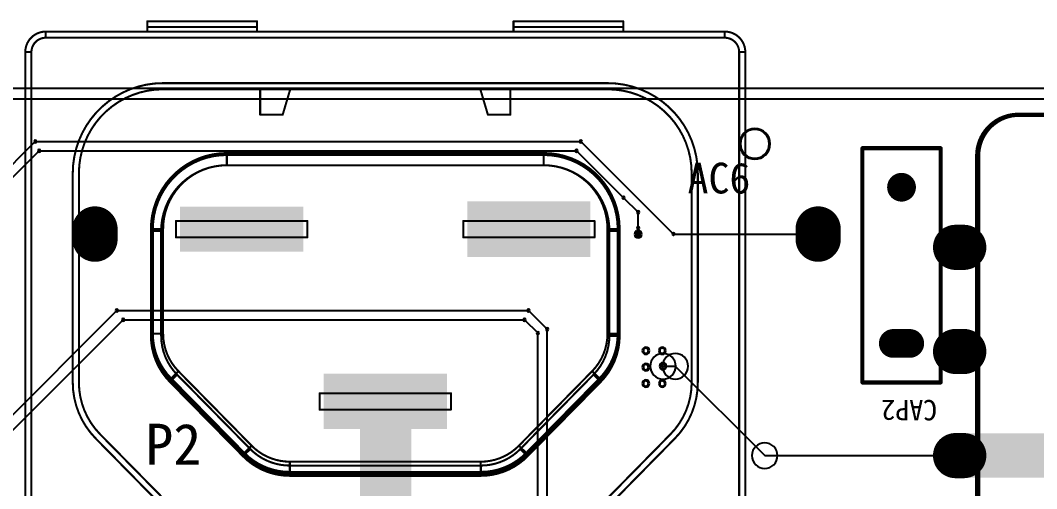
# Model space of a CAD drawing. Header units: inches. Extents: x 32166 to 66782, y 2386 to 7162.
# Drawn here: x 33631.7 to 33829.9, y 3590.2 to 3681.6 of the extents above; entities that cross this region are included whole.
import ezdxf

# ---------------------------------------------------------------- set-up
doc = ezdxf.new("R2010")
doc.units = ezdxf.units.IN
doc.header["$LTSCALE"] = 0.64311
doc.header["$MEASUREMENT"] = 0
for name, color, linetype in [('KEEPOUTLAYER', 6, 'CONTINUOUS'), ('MULTILAYER', 9, 'CONTINUOUS'), ('TOPLAYER', 1, 'CONTINUOUS'), ('TOPOVERLAY', 2, 'CONTINUOUS'), ('TOPSOLDER', 216, 'CONTINUOUS')]:
    doc.layers.add(name, color=color, linetype=linetype)
doc.styles.get("Standard").update_dxf_attribs({"font": 'txt', "width": 0.8})

msp = doc.modelspace()

# ---------------------------------------------------------------- linework, layer by layer
at = {"layer": 'KEEPOUTLAYER'}
msp.add_line((32676.92, 3668.36), (34016.92, 3668.36), dxfattribs=at)
at = {"layer": 'MULTILAYER'}
for points, const_width in [([(33803.56, 3650.26, 1), (33803.56, 3647.86, 1)], 2.4), ([(33648.3, 3640.92, 1), (33644.3, 3640.92, 1)], 4), ([(33789.3, 3640.92, 1), (33785.3, 3640.92, 1)], 4), ([(33648.3, 3638.92, 1), (33644.3, 3638.92, 1)], 4), ([(33789.3, 3638.92, 1), (33785.3, 3638.92, 1)], 4), ([(33643.88, 3640.52, 1), (33642.88, 3640.52, 1)], 1), ([(33784.88, 3640.52, 1), (33783.88, 3640.52, 1)], 1), ([(33814.1, 3639.33, 1), (33814.1, 3635.33, 1)], 4), ([(33815.7, 3639.33, 1), (33815.7, 3635.33, 1)], 4), ([(33643.88, 3639.32, 1), (33642.88, 3639.32, 1)], 1), ([(33784.88, 3639.32, 1), (33783.88, 3639.32, 1)], 1), ([(33801.96, 3619.78, 1), (33801.96, 3617.38, 1)], 2.4), ([(33805.16, 3619.78, 1), (33805.16, 3617.38, 1)], 2.4), ([(33814.1, 3619.01, 1), (33814.1, 3615.01, 1)], 4), ([(33815.7, 3619.01, 1), (33815.7, 3615.01, 1)], 4), ([(33814.1, 3598.69, 1), (33814.1, 3594.69, 1)], 4), ([(33815.7, 3598.69, 1), (33815.7, 3594.69, 1)], 4)]:
    msp.add_lwpolyline(points, format="xyb", close=True, dxfattribs=dict(at, const_width=const_width))
for points, const_width in [([(33646.3, 3638.92), (33646.3, 3640.92)], 8), ([(33787.3, 3638.92), (33787.3, 3640.92)], 8), ([(33643.38, 3640.52), (33643.38, 3639.32)], 2), ([(33784.38, 3640.52), (33784.38, 3639.32)], 2), ([(33814.1, 3637.33), (33815.7, 3637.33)], 8), ([(33805.16, 3618.58), (33801.96, 3618.58)], 4.8), ([(33814.1, 3617.01), (33815.7, 3617.01)], 8), ([(33814.1, 3596.69), (33815.7, 3596.69)], 8)]:
    msp.add_lwpolyline(points, dxfattribs=dict(at, const_width=const_width))
for centre, radius, start, end in [((33774.96, 3657.52), 2.8, 0, 180), ((33774.96, 3657.52), 2.8, 180, 0), ((33752.2, 3639.88), 0.5, 0, 180), ((33752.2, 3639.88), 0.5, 180, 0), ((33753.72, 3617.16), 0.5, 0, 180), ((33753.72, 3617.16), 0.5, 180, 0), ((33756.92, 3617.16), 0.5, 0, 180), ((33756.92, 3617.16), 0.5, 180, 0), ((33753.72, 3613.96), 0.5, 0, 180), ((33753.72, 3613.96), 0.5, 180, 0), ((33757.05, 3614.13), 0.5, 0, 180), ((33757.05, 3614.13), 0.5, 180, 0), ((33753.72, 3610.76), 0.5, 0, 180), ((33756.92, 3610.76), 0.5, 0, 180), ((33753.72, 3610.76), 0.5, 180, 0), ((33756.92, 3610.76), 0.5, 180, 0)]:
    msp.add_arc(centre, radius, start, end, dxfattribs=at)
for points in [[(33686.5, 3644.87), (33663.3, 3644.87), (33686.5, 3636.87), (33663.3, 3636.87)], [(33742.5, 3645.87), (33719.3, 3645.87), (33742.5, 3635.87), (33719.3, 3635.87)], [(33691.3, 3602.27), (33714.5, 3602.27), (33691.3, 3612.27), (33714.5, 3612.27)]]:
    msp.add_solid(points, dxfattribs=at)
at = {"layer": 'TOPLAYER'}
for p, q in [((33342.59, 3666.31), (33970.69, 3666.31)), ((33624.79, 3648.11), (33634.66, 3657.98)), ((33634.66, 3657.98), (33741.01, 3657.98)), ((33741.01, 3657.98), (33759.08, 3639.92)), ((33626.61, 3647.36), (33635.41, 3656.17)), ((33635.41, 3656.17), (33740.21, 3656.17)), ((33740.21, 3656.17), (33749.36, 3647.02)), ((33749.36, 3647.02), (33752.2, 3644.18)), ((33752.2, 3639.88), (33752.2, 3644.18)), ((33759.08, 3639.92), (33784.38, 3639.92)), ((33627.65, 3602.13), (33650.53, 3625.01)), ((33650.53, 3625.01), (33730.81, 3625.01)), ((33730.81, 3625.01), (33734.45, 3621.37)), ((33620.56, 3591.97), (33651.78, 3623.2)), ((33651.78, 3623.2), (33730.05, 3623.2)), ((33730.05, 3623.2), (33732.63, 3620.62)), ((33734.45, 3576.16), (33734.45, 3621.37)), ((33732.63, 3575.41), (33732.63, 3620.62)), ((33757.05, 3614.13), (33759.45, 3614.13)), ((33759.45, 3614.13), (33776.89, 3596.69)), ((33776.89, 3596.69), (33814.9, 3596.69))]:
    msp.add_line(p, q, dxfattribs=at)
for points, const_width in [([(33803.56, 3650.26, 1), (33803.56, 3647.86, 1)], 2.4), ([(33648.3, 3640.92, 1), (33644.3, 3640.92, 1)], 4), ([(33789.3, 3640.92, 1), (33785.3, 3640.92, 1)], 4), ([(33648.3, 3638.92, 1), (33644.3, 3638.92, 1)], 4), ([(33789.3, 3638.92, 1), (33785.3, 3638.92, 1)], 4), ([(33643.88, 3640.52, 1), (33642.88, 3640.52, 1)], 1), ([(33784.88, 3640.52, 1), (33783.88, 3640.52, 1)], 1), ([(33814.1, 3639.33, 1), (33814.1, 3635.33, 1)], 4), ([(33815.7, 3639.33, 1), (33815.7, 3635.33, 1)], 4), ([(33643.88, 3639.32, 1), (33642.88, 3639.32, 1)], 1), ([(33784.88, 3639.32, 1), (33783.88, 3639.32, 1)], 1), ([(33801.96, 3619.78, 1), (33801.96, 3617.38, 1)], 2.4), ([(33805.16, 3619.78, 1), (33805.16, 3617.38, 1)], 2.4), ([(33814.1, 3619.01, 1), (33814.1, 3615.01, 1)], 4), ([(33815.7, 3619.01, 1), (33815.7, 3615.01, 1)], 4), ([(33814.1, 3598.69, 1), (33814.1, 3594.69, 1)], 4), ([(33815.7, 3598.69, 1), (33815.7, 3594.69, 1)], 4)]:
    msp.add_lwpolyline(points, format="xyb", close=True, dxfattribs=dict(at, const_width=const_width))
for points, const_width in [([(33646.3, 3638.92), (33646.3, 3640.92)], 8), ([(33787.3, 3638.92), (33787.3, 3640.92)], 8), ([(33643.38, 3640.52), (33643.38, 3639.32)], 2), ([(33784.38, 3640.52), (33784.38, 3639.32)], 2), ([(33814.1, 3637.33), (33815.7, 3637.33)], 8), ([(33805.16, 3618.58), (33801.96, 3618.58)], 4.8), ([(33814.1, 3617.01), (33815.7, 3617.01)], 8), ([(33814.1, 3596.69), (33815.7, 3596.69)], 8)]:
    msp.add_lwpolyline(points, dxfattribs=dict(at, const_width=const_width))
for centre, radius, start, end in [((33774.96, 3657.52), 2.8, 0, 180), ((33634.66, 3657.98), 0.254, 0, 180), ((33634.66, 3657.98), 0.254, 0, 180), ((33634.66, 3657.98), 0.254, 180, 0), ((33634.66, 3657.98), 0.254, 180, 0), ((33635.41, 3656.17), 0.254, 0, 180), ((33635.41, 3656.17), 0.254, 0, 180), ((33740.21, 3656.17), 0.254, 0, 180), ((33740.21, 3656.17), 0.254, 0, 180), ((33741.01, 3657.98), 0.254, 0, 180), ((33741.01, 3657.98), 0.254, 0, 180), ((33741.01, 3657.98), 0.254, 180, 0), ((33741.01, 3657.98), 0.254, 180, 0), ((33774.96, 3657.52), 2.8, 180, 0), ((33635.41, 3656.17), 0.254, 180, 0), ((33635.41, 3656.17), 0.254, 180, 0), ((33740.21, 3656.17), 0.254, 180, 0), ((33740.21, 3656.17), 0.254, 180, 0), ((33749.36, 3647.02), 0.254, 0, 180), ((33749.36, 3647.02), 0.254, 0, 180), ((33749.36, 3647.02), 0.254, 180, 0), ((33749.36, 3647.02), 0.254, 180, 0), ((33752.2, 3644.18), 0.254, 0, 180), ((33752.2, 3644.18), 0.254, 0, 180), ((33752.2, 3644.18), 0.254, 180, 0), ((33752.2, 3644.18), 0.254, 180, 0), ((33751.01, 3641.07), 1.19, 314.9996, 359.9996), ((33752.2, 3641.07), 0.254, 0, 180), ((33752.2, 3641.07), 0.254, 0, 180), ((33752.2, 3641.07), 0.254, 180, 0), ((33752.2, 3641.07), 0.254, 180, 0), ((33753.39, 3641.07), 1.19, 180.0004, 225.0004), ((33751.85, 3640.23), 0.254, 0, 180), ((33751.85, 3640.23), 0.254, 180, 0), ((33752.2, 3639.88), 0.5, 0, 180), ((33752.2, 3639.88), 0.5, 180, 0), ((33752.2, 3639.88), 0.254, 0, 180), ((33752.2, 3639.88), 0.254, 180, 0), ((33752.55, 3640.23), 0.254, 0, 180), ((33752.55, 3640.23), 0.254, 180, 0), ((33759.08, 3639.92), 0.254, 0, 180), ((33759.08, 3639.92), 0.254, 0, 180), ((33759.08, 3639.92), 0.254, 180, 0), ((33759.08, 3639.92), 0.254, 180, 0), ((33784.38, 3639.92), 0.254, 0, 180), ((33784.38, 3639.92), 0.254, 180, 0), ((33650.53, 3625.01), 0.254, 0, 180), ((33650.53, 3625.01), 0.254, 0, 180), ((33650.53, 3625.01), 0.254, 180, 0), ((33650.53, 3625.01), 0.254, 180, 0), ((33730.81, 3625.01), 0.254, 0, 180), ((33730.81, 3625.01), 0.254, 0, 180), ((33730.81, 3625.01), 0.254, 180, 0), ((33730.81, 3625.01), 0.254, 180, 0), ((33651.78, 3623.2), 0.254, 0, 180), ((33651.78, 3623.2), 0.254, 0, 180), ((33651.78, 3623.2), 0.254, 180, 0), ((33651.78, 3623.2), 0.254, 180, 0), ((33730.05, 3623.2), 0.254, 0, 180), ((33730.05, 3623.2), 0.254, 0, 180), ((33730.05, 3623.2), 0.254, 180, 0), ((33730.05, 3623.2), 0.254, 180, 0), ((33732.63, 3620.62), 0.254, 0, 180), ((33732.63, 3620.62), 0.254, 0, 180), ((33734.45, 3621.37), 0.254, 0, 180), ((33734.45, 3621.37), 0.254, 0, 180), ((33734.45, 3621.37), 0.254, 180, 0), ((33734.45, 3621.37), 0.254, 180, 0), ((33732.63, 3620.62), 0.254, 180, 0), ((33732.63, 3620.62), 0.254, 180, 0), ((33753.72, 3617.16), 0.5, 0, 180), ((33753.72, 3617.16), 0.5, 180, 0), ((33756.92, 3617.16), 0.5, 0, 180), ((33756.92, 3617.16), 0.5, 180, 0), ((33757.05, 3614.13), 2.5, 0, 180), ((33759.45, 3614.13), 2.5, 0, 180), ((33759.45, 3614.13), 2.5, 0, 180), ((33753.72, 3613.96), 0.5, 0, 180), ((33753.72, 3613.96), 0.5, 180, 0), ((33757.05, 3614.13), 2.5, 180, 0), ((33757.05, 3614.13), 0.5, 0, 180), ((33757.05, 3614.13), 0.5, 180, 0), ((33759.45, 3614.13), 2.5, 180, 0), ((33759.45, 3614.13), 2.5, 180, 0), ((33753.72, 3610.76), 0.5, 0, 180), ((33756.92, 3610.76), 0.5, 0, 180), ((33753.72, 3610.76), 0.5, 180, 0), ((33756.92, 3610.76), 0.5, 180, 0), ((33776.89, 3596.69), 2.5, 0, 180), ((33776.89, 3596.69), 2.5, 0, 180), ((33814.9, 3596.69), 2.5, 0, 180), ((33776.89, 3596.69), 2.5, 180, 0), ((33776.89, 3596.69), 2.5, 180, 0), ((33814.9, 3596.69), 2.5, 180, 0)]:
    msp.add_arc(centre, radius, start, end, dxfattribs=at)
for points in [[(33686.5, 3644.87), (33663.3, 3644.87), (33686.5, 3636.87), (33663.3, 3636.87)], [(33742.5, 3645.87), (33719.3, 3645.87), (33742.5, 3635.87), (33719.3, 3635.87)], [(33691.3, 3602.27), (33714.5, 3602.27), (33691.3, 3612.27), (33714.5, 3612.27)], [(33697.97, 3512.37), (33707.97, 3512.37), (33697.97, 3606.37), (33707.97, 3606.37)], [(33813.73, 3592.37), (33843.97, 3592.37), (33813.73, 3601.01), (33843.97, 3601.01)]]:
    msp.add_solid(points, dxfattribs=at)
at = {"layer": 'TOPOVERLAY'}
for points, const_width in [([(33656.5, 3679.43), (33656.5, 3681.43)], 0.4), ([(33656.5, 3681.43), (33677.9, 3681.43)], 0.4), ([(33656.5, 3680.31), (33677.9, 3680.31)], 0.4), ([(33677.9, 3679.43), (33677.9, 3681.43)], 0.4), ([(33727.9, 3679.43), (33727.9, 3681.43)], 0.4), ([(33727.9, 3681.43), (33749.3, 3681.43)], 0.4), ([(33727.9, 3680.31), (33749.3, 3680.31)], 0.4), ([(33749.3, 3679.43), (33749.3, 3681.43)], 0.4), ([(33636.7, 3678.23), (33636.7, 3679.43)], 0.4), ([(33636.7, 3679.43), (33769.1, 3679.43)], 0.4), ([(33636.7, 3678.23), (33769.1, 3678.23)], 0.4), ([(33769.1, 3678.23), (33769.1, 3679.43)], 0.4), ([(33632.7, 3573.43), (33632.7, 3675.43)], 0.4), ([(33632.7, 3675.43), (33633.9, 3675.43)], 0.4), ([(33633.9, 3573.43), (33633.9, 3675.43)], 0.4), ([(33771.9, 3573.43), (33771.9, 3675.43)], 0.4), ([(33771.9, 3675.43), (33773.1, 3675.43)], 0.4), ([(33773.1, 3573.43), (33773.1, 3675.43)], 0.4), ([(33659.54, 3669.37), (33746.26, 3669.37)], 0.4), ([(33659.54, 3668.17), (33746.26, 3668.17)], 0.4), ([(33678.5, 3663.23), (33678.5, 3668.11)], 0.4), ([(33682.9, 3663.23), (33684.35, 3668.11)], 0.4), ([(33721.45, 3668.11), (33722.9, 3663.23)], 0.4), ([(33727.3, 3663.23), (33727.3, 3668.11)], 0.4), ([(33678.5, 3663.23), (33682.9, 3663.23)], 0.4), ([(33722.9, 3663.23), (33727.3, 3663.23)], 0.4), ([(33826.31, 3663.2), (33981.51, 3663.2)], 0.813), ([(33795.94, 3610.96), (33795.94, 3656.68)], 0.8), ([(33795.94, 3656.68), (33811.18, 3656.68)], 0.8), ([(33811.18, 3610.96), (33811.18, 3656.68)], 0.8), ([(33672, 3653.35), (33672, 3655.73)], 0.4), ([(33672, 3655.73), (33733.8, 3655.73)], 0.4), ([(33672, 3655.35), (33733.8, 3655.35)], 0.4), ([(33672, 3653.35), (33672, 3655.35)], 0.4), ([(33672, 3655.35), (33733.8, 3655.35)], 0.4), ([(33733.8, 3653.35), (33733.8, 3655.73)], 0.4), ([(33733.8, 3653.35), (33733.8, 3655.35)], 0.4), ([(33818.31, 3532), (33818.31, 3655.2)], 0.813), ([(33818.51, 3532), (33818.51, 3655.2)], 0.813), ([(33672, 3653.35), (33733.8, 3653.35)], 0.4), ([(33672, 3653.35), (33733.8, 3653.35)], 0.4), ([(33641.96, 3610.96), (33641.96, 3651.79)], 0.4), ([(33643.16, 3610.96), (33643.16, 3651.79)], 0.4), ([(33762.64, 3610.96), (33762.64, 3651.79)], 0.4), ([(33763.84, 3610.96), (33763.84, 3651.79)], 0.4), ([(33662.1, 3639.27), (33662.1, 3642.47)], 0.4), ([(33662.1, 3642.47), (33687.7, 3642.47)], 0.4), ([(33687.7, 3639.27), (33687.7, 3642.47)], 0.4), ([(33718.1, 3639.27), (33718.1, 3642.47)], 0.4), ([(33718.1, 3642.47), (33743.7, 3642.47)], 0.4), ([(33743.7, 3639.27), (33743.7, 3642.47)], 0.4), ([(33657.2, 3620.47), (33657.2, 3640.93)], 0.4), ([(33657.2, 3640.93), (33659.58, 3640.93)], 0.4), ([(33657.2, 3620.07), (33657.2, 3640.55)], 0.4), ([(33657.2, 3640.55), (33659.2, 3640.55)], 0.4), ([(33657.58, 3620.47), (33657.58, 3640.93)], 0.4), ([(33659.2, 3620.07), (33659.2, 3640.55)], 0.4), ([(33659.58, 3620.47), (33659.58, 3640.93)], 0.4), ([(33746.22, 3620.47), (33746.22, 3640.93)], 0.4), ([(33746.22, 3640.93), (33748.6, 3640.93)], 0.4), ([(33746.6, 3620.07), (33746.6, 3640.55)], 0.4), ([(33746.6, 3640.55), (33748.6, 3640.55)], 0.4), ([(33748.22, 3620.47), (33748.22, 3640.93)], 0.4), ([(33748.6, 3620.47), (33748.6, 3640.93)], 0.4), ([(33748.6, 3620.07), (33748.6, 3640.55)], 0.4), ([(33662.1, 3639.27), (33687.7, 3639.27)], 0.4), ([(33718.1, 3639.27), (33743.7, 3639.27)], 0.4), ([(33657.2, 3620.47), (33659.58, 3620.47)], 0.4), ([(33746.22, 3620.47), (33748.6, 3620.47)], 0.4), ([(33746.6, 3620.07), (33748.6, 3620.07)], 0.4), ([(33660.87, 3611.49), (33662.57, 3613.16)], 0.4), ([(33662.57, 3613.16), (33676.85, 3598.62)], 0.4), ([(33728.95, 3598.62), (33743.23, 3613.16)], 0.4), ([(33743.23, 3613.16), (33744.93, 3611.49)], 0.4), ([(33660.87, 3611.1), (33662.3, 3612.5)], 0.4), ([(33660.87, 3611.49), (33675.16, 3596.96)], 0.4), ([(33660.87, 3611.1), (33675.14, 3596.58)], 0.4), ([(33661.14, 3611.76), (33675.42, 3597.22)], 0.4), ([(33662.3, 3612.5), (33676.57, 3597.98)], 0.4), ([(33729.23, 3597.98), (33743.5, 3612.5)], 0.4), ([(33730.38, 3597.22), (33744.66, 3611.76)], 0.4), ([(33730.64, 3596.96), (33744.93, 3611.49)], 0.4), ([(33730.66, 3596.58), (33744.93, 3611.1)], 0.4), ([(33743.5, 3612.5), (33744.93, 3611.1)], 0.4), ([(33795.94, 3610.96), (33811.18, 3610.96)], 0.8), ([(33690.1, 3605.67), (33690.1, 3608.87)], 0.4), ([(33690.1, 3608.87), (33715.7, 3608.87)], 0.4), ([(33715.7, 3605.67), (33715.7, 3608.87)], 0.4), ([(33690.1, 3605.67), (33715.7, 3605.67)], 0.4), ([(33647.28, 3600.88), (33662.9, 3584.99)], 0.4), ([(33742.91, 3584.99), (33758.52, 3600.88)], 0.4), ([(33646.43, 3600.04), (33662.04, 3584.15)], 0.4), ([(33743.76, 3584.15), (33759.37, 3600.04)], 0.4), ([(33675.14, 3596.58), (33676.57, 3597.98)], 0.4), ([(33675.16, 3596.96), (33676.85, 3598.62)], 0.4), ([(33728.95, 3598.62), (33730.64, 3596.96)], 0.4), ([(33729.23, 3597.98), (33730.66, 3596.58)], 0.4), ([(33684.27, 3592.75), (33684.27, 3594.75)], 0.4), ([(33684.27, 3594.75), (33721.53, 3594.75)], 0.4), ([(33684.29, 3593.13), (33684.29, 3595.51)], 0.4), ([(33684.29, 3595.51), (33721.52, 3595.51)], 0.4), ([(33721.52, 3593.13), (33721.52, 3595.51)], 0.4), ([(33721.53, 3592.75), (33721.53, 3594.75)], 0.4), ([(33684.29, 3593.51), (33721.52, 3593.51)], 0.4), ([(33684.29, 3593.13), (33721.52, 3593.13)], 0.4), ([(33684.27, 3592.75), (33721.53, 3592.75)], 0.4)]:
    msp.add_lwpolyline(points, dxfattribs=dict(at, const_width=const_width))
for points, const_width in [([(33656.4, 3681.43, 1), (33656.6, 3681.43, 1)], 0.2), ([(33656.4, 3681.43, 1), (33656.6, 3681.43, 1)], 0.2), ([(33656.4, 3680.31, 1), (33656.6, 3680.31, 1)], 0.2), ([(33677.8, 3681.43, 1), (33678, 3681.43, 1)], 0.2), ([(33677.8, 3681.43, 1), (33678, 3681.43, 1)], 0.2), ([(33677.8, 3680.31, 1), (33678, 3680.31, 1)], 0.2), ([(33727.8, 3681.43, 1), (33728, 3681.43, 1)], 0.2), ([(33727.8, 3681.43, 1), (33728, 3681.43, 1)], 0.2), ([(33727.8, 3680.31, 1), (33728, 3680.31, 1)], 0.2), ([(33749.2, 3681.43, 1), (33749.4, 3681.43, 1)], 0.2), ([(33749.2, 3681.43, 1), (33749.4, 3681.43, 1)], 0.2), ([(33749.2, 3680.31, 1), (33749.4, 3680.31, 1)], 0.2), ([(33636.6, 3679.43, 1), (33636.8, 3679.43, 1)], 0.2), ([(33636.6, 3679.43, 1), (33636.8, 3679.43, 1)], 0.2), ([(33636.6, 3679.43, 1), (33636.8, 3679.43, 1)], 0.2), ([(33636.6, 3678.23, 1), (33636.8, 3678.23, 1)], 0.2), ([(33636.6, 3678.23, 1), (33636.8, 3678.23, 1)], 0.2), ([(33636.6, 3678.23, 1), (33636.8, 3678.23, 1)], 0.2), ([(33656.4, 3679.43, 1), (33656.6, 3679.43, 1)], 0.2), ([(33677.8, 3679.43, 1), (33678, 3679.43, 1)], 0.2), ([(33727.8, 3679.43, 1), (33728, 3679.43, 1)], 0.2), ([(33749.2, 3679.43, 1), (33749.4, 3679.43, 1)], 0.2), ([(33769, 3679.43, 1), (33769.2, 3679.43, 1)], 0.2), ([(33769, 3679.43, 1), (33769.2, 3679.43, 1)], 0.2), ([(33769, 3679.43, 1), (33769.2, 3679.43, 1)], 0.2), ([(33769, 3678.23, 1), (33769.2, 3678.23, 1)], 0.2), ([(33769, 3678.23, 1), (33769.2, 3678.23, 1)], 0.2), ([(33769, 3678.23, 1), (33769.2, 3678.23, 1)], 0.2), ([(33632.6, 3675.43, 1), (33632.8, 3675.43, 1)], 0.2), ([(33632.6, 3675.43, 1), (33632.8, 3675.43, 1)], 0.2), ([(33632.6, 3675.43, 1), (33632.8, 3675.43, 1)], 0.2), ([(33633.8, 3675.43, 1), (33634, 3675.43, 1)], 0.2), ([(33633.8, 3675.43, 1), (33634, 3675.43, 1)], 0.2), ([(33633.8, 3675.43, 1), (33634, 3675.43, 1)], 0.2), ([(33771.8, 3675.43, 1), (33772, 3675.43, 1)], 0.2), ([(33771.8, 3675.43, 1), (33772, 3675.43, 1)], 0.2), ([(33771.8, 3675.43, 1), (33772, 3675.43, 1)], 0.2), ([(33773, 3675.43, 1), (33773.2, 3675.43, 1)], 0.2), ([(33773, 3675.43, 1), (33773.2, 3675.43, 1)], 0.2), ([(33773, 3675.43, 1), (33773.2, 3675.43, 1)], 0.2), ([(33659.44, 3669.37, 1), (33659.64, 3669.37, 1)], 0.2), ([(33659.44, 3669.37, 1), (33659.64, 3669.37, 1)], 0.2), ([(33659.44, 3668.17, 1), (33659.64, 3668.17, 1)], 0.2), ([(33659.44, 3668.17, 1), (33659.64, 3668.17, 1)], 0.2), ([(33678.4, 3668.11, 1), (33678.6, 3668.11, 1)], 0.2), ([(33684.25, 3668.11, 1), (33684.45, 3668.11, 1)], 0.2), ([(33721.35, 3668.11, 1), (33721.55, 3668.11, 1)], 0.2), ([(33727.2, 3668.11, 1), (33727.4, 3668.11, 1)], 0.2), ([(33746.16, 3669.37, 1), (33746.36, 3669.37, 1)], 0.2), ([(33746.16, 3669.37, 1), (33746.36, 3669.37, 1)], 0.2), ([(33746.16, 3668.17, 1), (33746.36, 3668.17, 1)], 0.2), ([(33746.16, 3668.17, 1), (33746.36, 3668.17, 1)], 0.2), ([(33678.4, 3663.23, 1), (33678.6, 3663.23, 1)], 0.2), ([(33678.4, 3663.23, 1), (33678.6, 3663.23, 1)], 0.2), ([(33682.8, 3663.23, 1), (33683, 3663.23, 1)], 0.2), ([(33682.8, 3663.23, 1), (33683, 3663.23, 1)], 0.2), ([(33722.8, 3663.23, 1), (33723, 3663.23, 1)], 0.2), ([(33722.8, 3663.23, 1), (33723, 3663.23, 1)], 0.2), ([(33727.2, 3663.23, 1), (33727.4, 3663.23, 1)], 0.2), ([(33727.2, 3663.23, 1), (33727.4, 3663.23, 1)], 0.2), ([(33826.31, 3663.41, 1), (33826.31, 3663, 1)], 0.406), ([(33826.31, 3663.41, 1), (33826.31, 3663, 1)], 0.406), ([(33826.51, 3663.41, 1), (33826.51, 3663, 1)], 0.406), ([(33795.94, 3656.88, 1), (33795.94, 3656.48, 1)], 0.4), ([(33795.94, 3656.88, 1), (33795.94, 3656.48, 1)], 0.4), ([(33811.18, 3656.88, 1), (33811.18, 3656.48, 1)], 0.4), ([(33811.18, 3656.88, 1), (33811.18, 3656.48, 1)], 0.4), ([(33671.9, 3655.73, 1), (33672.1, 3655.73, 1)], 0.2), ([(33671.9, 3655.73, 1), (33672.1, 3655.73, 1)], 0.2), ([(33671.9, 3655.73, 1), (33672.1, 3655.73, 1)], 0.2), ([(33671.9, 3655.35, 1), (33672.1, 3655.35, 1)], 0.2), ([(33671.9, 3655.35, 1), (33672.1, 3655.35, 1)], 0.2), ([(33671.9, 3655.35, 1), (33672.1, 3655.35, 1)], 0.2), ([(33671.9, 3655.35, 1), (33672.1, 3655.35, 1)], 0.2), ([(33671.9, 3655.35, 1), (33672.1, 3655.35, 1)], 0.2), ([(33733.7, 3655.73, 1), (33733.9, 3655.73, 1)], 0.2), ([(33733.7, 3655.73, 1), (33733.9, 3655.73, 1)], 0.2), ([(33733.7, 3655.73, 1), (33733.9, 3655.73, 1)], 0.2), ([(33733.7, 3655.35, 1), (33733.9, 3655.35, 1)], 0.2), ([(33733.7, 3655.35, 1), (33733.9, 3655.35, 1)], 0.2), ([(33733.7, 3655.35, 1), (33733.9, 3655.35, 1)], 0.2), ([(33733.7, 3655.35, 1), (33733.9, 3655.35, 1)], 0.2), ([(33733.7, 3655.35, 1), (33733.9, 3655.35, 1)], 0.2), ([(33818.31, 3655.41, 1), (33818.31, 3655, 1)], 0.406), ([(33818.31, 3655.41, 1), (33818.31, 3655, 1)], 0.406), ([(33818.51, 3655.41, 1), (33818.51, 3655, 1)], 0.406), ([(33818.51, 3655.41, 1), (33818.51, 3655, 1)], 0.406), ([(33671.9, 3653.35, 1), (33672.1, 3653.35, 1)], 0.2), ([(33671.9, 3653.35, 1), (33672.1, 3653.35, 1)], 0.2), ([(33671.9, 3653.35, 1), (33672.1, 3653.35, 1)], 0.2), ([(33671.9, 3653.35, 1), (33672.1, 3653.35, 1)], 0.2), ([(33671.9, 3653.35, 1), (33672.1, 3653.35, 1)], 0.2), ([(33671.9, 3653.35, 1), (33672.1, 3653.35, 1)], 0.2), ([(33733.7, 3653.35, 1), (33733.9, 3653.35, 1)], 0.2), ([(33733.7, 3653.35, 1), (33733.9, 3653.35, 1)], 0.2), ([(33733.7, 3653.35, 1), (33733.9, 3653.35, 1)], 0.2), ([(33733.7, 3653.35, 1), (33733.9, 3653.35, 1)], 0.2), ([(33733.7, 3653.35, 1), (33733.9, 3653.35, 1)], 0.2), ([(33733.7, 3653.35, 1), (33733.9, 3653.35, 1)], 0.2), ([(33641.86, 3651.79, 1), (33642.06, 3651.79, 1)], 0.2), ([(33641.86, 3651.79, 1), (33642.06, 3651.79, 1)], 0.2), ([(33643.06, 3651.79, 1), (33643.26, 3651.79, 1)], 0.2), ([(33643.06, 3651.79, 1), (33643.26, 3651.79, 1)], 0.2), ([(33762.54, 3651.79, 1), (33762.74, 3651.79, 1)], 0.2), ([(33762.54, 3651.79, 1), (33762.74, 3651.79, 1)], 0.2), ([(33763.74, 3651.79, 1), (33763.94, 3651.79, 1)], 0.2), ([(33763.74, 3651.79, 1), (33763.94, 3651.79, 1)], 0.2), ([(33662, 3642.47, 1), (33662.2, 3642.47, 1)], 0.2), ([(33662, 3642.47, 1), (33662.2, 3642.47, 1)], 0.2), ([(33687.6, 3642.47, 1), (33687.8, 3642.47, 1)], 0.2), ([(33687.6, 3642.47, 1), (33687.8, 3642.47, 1)], 0.2), ([(33718, 3642.47, 1), (33718.2, 3642.47, 1)], 0.2), ([(33718, 3642.47, 1), (33718.2, 3642.47, 1)], 0.2), ([(33743.6, 3642.47, 1), (33743.8, 3642.47, 1)], 0.2), ([(33743.6, 3642.47, 1), (33743.8, 3642.47, 1)], 0.2), ([(33657.1, 3640.93, 1), (33657.3, 3640.93, 1)], 0.2), ([(33657.1, 3640.93, 1), (33657.3, 3640.93, 1)], 0.2), ([(33657.1, 3640.93, 1), (33657.3, 3640.93, 1)], 0.2), ([(33657.1, 3640.55, 1), (33657.3, 3640.55, 1)], 0.2), ([(33657.1, 3640.55, 1), (33657.3, 3640.55, 1)], 0.2), ([(33657.1, 3640.55, 1), (33657.3, 3640.55, 1)], 0.2), ([(33657.48, 3640.93, 1), (33657.68, 3640.93, 1)], 0.2), ([(33657.48, 3640.93, 1), (33657.68, 3640.93, 1)], 0.2), ([(33659.1, 3640.55, 1), (33659.3, 3640.55, 1)], 0.2), ([(33659.1, 3640.55, 1), (33659.3, 3640.55, 1)], 0.2), ([(33659.1, 3640.55, 1), (33659.3, 3640.55, 1)], 0.2), ([(33659.48, 3640.93, 1), (33659.68, 3640.93, 1)], 0.2), ([(33659.48, 3640.93, 1), (33659.68, 3640.93, 1)], 0.2), ([(33659.48, 3640.93, 1), (33659.68, 3640.93, 1)], 0.2), ([(33746.12, 3640.93, 1), (33746.32, 3640.93, 1)], 0.2), ([(33746.12, 3640.93, 1), (33746.32, 3640.93, 1)], 0.2), ([(33746.12, 3640.93, 1), (33746.32, 3640.93, 1)], 0.2), ([(33746.5, 3640.55, 1), (33746.7, 3640.55, 1)], 0.2), ([(33746.5, 3640.55, 1), (33746.7, 3640.55, 1)], 0.2), ([(33746.5, 3640.55, 1), (33746.7, 3640.55, 1)], 0.2), ([(33748.12, 3640.93, 1), (33748.32, 3640.93, 1)], 0.2), ([(33748.12, 3640.93, 1), (33748.32, 3640.93, 1)], 0.2), ([(33748.5, 3640.93, 1), (33748.7, 3640.93, 1)], 0.2), ([(33748.5, 3640.93, 1), (33748.7, 3640.93, 1)], 0.2), ([(33748.5, 3640.93, 1), (33748.7, 3640.93, 1)], 0.2), ([(33748.5, 3640.55, 1), (33748.7, 3640.55, 1)], 0.2), ([(33748.5, 3640.55, 1), (33748.7, 3640.55, 1)], 0.2), ([(33748.5, 3640.55, 1), (33748.7, 3640.55, 1)], 0.2), ([(33662, 3639.27, 1), (33662.2, 3639.27, 1)], 0.2), ([(33662, 3639.27, 1), (33662.2, 3639.27, 1)], 0.2), ([(33687.6, 3639.27, 1), (33687.8, 3639.27, 1)], 0.2), ([(33687.6, 3639.27, 1), (33687.8, 3639.27, 1)], 0.2), ([(33718, 3639.27, 1), (33718.2, 3639.27, 1)], 0.2), ([(33718, 3639.27, 1), (33718.2, 3639.27, 1)], 0.2), ([(33743.6, 3639.27, 1), (33743.8, 3639.27, 1)], 0.2), ([(33743.6, 3639.27, 1), (33743.8, 3639.27, 1)], 0.2), ([(33657.1, 3620.47, 1), (33657.3, 3620.47, 1)], 0.2), ([(33657.1, 3620.47, 1), (33657.3, 3620.47, 1)], 0.2), ([(33657.1, 3620.47, 1), (33657.3, 3620.47, 1)], 0.2), ([(33657.1, 3620.07, 1), (33657.3, 3620.07, 1)], 0.2), ([(33657.1, 3620.07, 1), (33657.3, 3620.07, 1)], 0.2), ([(33657.48, 3620.47, 1), (33657.68, 3620.47, 1)], 0.2), ([(33657.48, 3620.47, 1), (33657.68, 3620.47, 1)], 0.2), ([(33659.1, 3620.07, 1), (33659.3, 3620.07, 1)], 0.2), ([(33659.1, 3620.07, 1), (33659.3, 3620.07, 1)], 0.2), ([(33659.48, 3620.47, 1), (33659.68, 3620.47, 1)], 0.2), ([(33659.48, 3620.47, 1), (33659.68, 3620.47, 1)], 0.2), ([(33659.48, 3620.47, 1), (33659.68, 3620.47, 1)], 0.2), ([(33746.12, 3620.47, 1), (33746.32, 3620.47, 1)], 0.2), ([(33746.12, 3620.47, 1), (33746.32, 3620.47, 1)], 0.2), ([(33746.12, 3620.47, 1), (33746.32, 3620.47, 1)], 0.2), ([(33746.5, 3620.07, 1), (33746.7, 3620.07, 1)], 0.2), ([(33746.5, 3620.07, 1), (33746.7, 3620.07, 1)], 0.2), ([(33746.5, 3620.07, 1), (33746.7, 3620.07, 1)], 0.2), ([(33748.12, 3620.47, 1), (33748.32, 3620.47, 1)], 0.2), ([(33748.12, 3620.47, 1), (33748.32, 3620.47, 1)], 0.2), ([(33748.5, 3620.47, 1), (33748.7, 3620.47, 1)], 0.2), ([(33748.5, 3620.47, 1), (33748.7, 3620.47, 1)], 0.2), ([(33748.5, 3620.47, 1), (33748.7, 3620.47, 1)], 0.2), ([(33748.5, 3620.07, 1), (33748.7, 3620.07, 1)], 0.2), ([(33748.5, 3620.07, 1), (33748.7, 3620.07, 1)], 0.2), ([(33748.5, 3620.07, 1), (33748.7, 3620.07, 1)], 0.2), ([(33662.47, 3613.16, 1), (33662.67, 3613.16, 1)], 0.2), ([(33662.47, 3613.16, 1), (33662.67, 3613.16, 1)], 0.2), ([(33662.47, 3613.16, 1), (33662.67, 3613.16, 1)], 0.2), ([(33743.13, 3613.16, 1), (33743.33, 3613.16, 1)], 0.2), ([(33743.13, 3613.16, 1), (33743.33, 3613.16, 1)], 0.2), ([(33743.13, 3613.16, 1), (33743.33, 3613.16, 1)], 0.2), ([(33641.86, 3610.96, 1), (33642.06, 3610.96, 1)], 0.2), ([(33641.86, 3610.96, 1), (33642.06, 3610.96, 1)], 0.2), ([(33643.06, 3610.96, 1), (33643.26, 3610.96, 1)], 0.2), ([(33643.06, 3610.96, 1), (33643.26, 3610.96, 1)], 0.2), ([(33660.77, 3611.49, 1), (33660.97, 3611.49, 1)], 0.2), ([(33660.77, 3611.49, 1), (33660.97, 3611.49, 1)], 0.2), ([(33660.77, 3611.49, 1), (33660.97, 3611.49, 1)], 0.2), ([(33660.77, 3611.1, 1), (33660.97, 3611.1, 1)], 0.2), ([(33660.77, 3611.1, 1), (33660.97, 3611.1, 1)], 0.2), ([(33660.77, 3611.1, 1), (33660.97, 3611.1, 1)], 0.2), ([(33661.04, 3611.76, 1), (33661.24, 3611.76, 1)], 0.2), ([(33661.04, 3611.76, 1), (33661.24, 3611.76, 1)], 0.2), ([(33662.2, 3612.5, 1), (33662.4, 3612.5, 1)], 0.2), ([(33662.2, 3612.5, 1), (33662.4, 3612.5, 1)], 0.2), ([(33662.2, 3612.5, 1), (33662.4, 3612.5, 1)], 0.2), ([(33743.4, 3612.5, 1), (33743.6, 3612.5, 1)], 0.2), ([(33743.4, 3612.5, 1), (33743.6, 3612.5, 1)], 0.2), ([(33743.4, 3612.5, 1), (33743.6, 3612.5, 1)], 0.2), ([(33744.56, 3611.76, 1), (33744.76, 3611.76, 1)], 0.2), ([(33744.56, 3611.76, 1), (33744.76, 3611.76, 1)], 0.2), ([(33744.83, 3611.49, 1), (33745.03, 3611.49, 1)], 0.2), ([(33744.83, 3611.49, 1), (33745.03, 3611.49, 1)], 0.2), ([(33744.83, 3611.49, 1), (33745.03, 3611.49, 1)], 0.2), ([(33744.83, 3611.1, 1), (33745.03, 3611.1, 1)], 0.2), ([(33744.83, 3611.1, 1), (33745.03, 3611.1, 1)], 0.2), ([(33744.83, 3611.1, 1), (33745.03, 3611.1, 1)], 0.2), ([(33762.54, 3610.96, 1), (33762.74, 3610.96, 1)], 0.2), ([(33762.54, 3610.96, 1), (33762.74, 3610.96, 1)], 0.2), ([(33763.74, 3610.96, 1), (33763.94, 3610.96, 1)], 0.2), ([(33763.74, 3610.96, 1), (33763.94, 3610.96, 1)], 0.2), ([(33795.94, 3611.16, 1), (33795.94, 3610.76, 1)], 0.4), ([(33795.94, 3611.16, 1), (33795.94, 3610.76, 1)], 0.4), ([(33811.18, 3611.16, 1), (33811.18, 3610.76, 1)], 0.4), ([(33811.18, 3611.16, 1), (33811.18, 3610.76, 1)], 0.4), ([(33690, 3608.87, 1), (33690.2, 3608.87, 1)], 0.2), ([(33690, 3608.87, 1), (33690.2, 3608.87, 1)], 0.2), ([(33715.6, 3608.87, 1), (33715.8, 3608.87, 1)], 0.2), ([(33715.6, 3608.87, 1), (33715.8, 3608.87, 1)], 0.2), ([(33690, 3605.67, 1), (33690.2, 3605.67, 1)], 0.2), ([(33690, 3605.67, 1), (33690.2, 3605.67, 1)], 0.2), ([(33715.6, 3605.67, 1), (33715.8, 3605.67, 1)], 0.2), ([(33715.6, 3605.67, 1), (33715.8, 3605.67, 1)], 0.2), ([(33647.18, 3600.88, 1), (33647.38, 3600.88, 1)], 0.2), ([(33647.18, 3600.88, 1), (33647.38, 3600.88, 1)], 0.2), ([(33758.42, 3600.88, 1), (33758.62, 3600.88, 1)], 0.2), ([(33758.42, 3600.88, 1), (33758.62, 3600.88, 1)], 0.2), ([(33646.33, 3600.04, 1), (33646.53, 3600.04, 1)], 0.2), ([(33646.33, 3600.04, 1), (33646.53, 3600.04, 1)], 0.2), ([(33759.27, 3600.04, 1), (33759.47, 3600.04, 1)], 0.2), ([(33759.27, 3600.04, 1), (33759.47, 3600.04, 1)], 0.2), ([(33675.06, 3596.96, 1), (33675.26, 3596.96, 1)], 0.2), ([(33675.06, 3596.96, 1), (33675.26, 3596.96, 1)], 0.2), ([(33675.06, 3596.96, 1), (33675.26, 3596.96, 1)], 0.2), ([(33675.32, 3597.22, 1), (33675.52, 3597.22, 1)], 0.2), ([(33675.32, 3597.22, 1), (33675.52, 3597.22, 1)], 0.2), ([(33676.47, 3597.98, 1), (33676.67, 3597.98, 1)], 0.2), ([(33676.47, 3597.98, 1), (33676.67, 3597.98, 1)], 0.2), ([(33676.47, 3597.98, 1), (33676.67, 3597.98, 1)], 0.2), ([(33676.75, 3598.62, 1), (33676.95, 3598.62, 1)], 0.2), ([(33676.75, 3598.62, 1), (33676.95, 3598.62, 1)], 0.2), ([(33676.75, 3598.62, 1), (33676.95, 3598.62, 1)], 0.2), ([(33728.85, 3598.62, 1), (33729.05, 3598.62, 1)], 0.2), ([(33728.85, 3598.62, 1), (33729.05, 3598.62, 1)], 0.2), ([(33728.85, 3598.62, 1), (33729.05, 3598.62, 1)], 0.2), ([(33729.13, 3597.98, 1), (33729.33, 3597.98, 1)], 0.2), ([(33729.13, 3597.98, 1), (33729.33, 3597.98, 1)], 0.2), ([(33729.13, 3597.98, 1), (33729.33, 3597.98, 1)], 0.2), ([(33730.28, 3597.22, 1), (33730.48, 3597.22, 1)], 0.2), ([(33730.28, 3597.22, 1), (33730.48, 3597.22, 1)], 0.2), ([(33730.54, 3596.96, 1), (33730.74, 3596.96, 1)], 0.2), ([(33730.54, 3596.96, 1), (33730.74, 3596.96, 1)], 0.2), ([(33730.54, 3596.96, 1), (33730.74, 3596.96, 1)], 0.2), ([(33675.04, 3596.58, 1), (33675.24, 3596.58, 1)], 0.2), ([(33675.04, 3596.58, 1), (33675.24, 3596.58, 1)], 0.2), ([(33675.04, 3596.58, 1), (33675.24, 3596.58, 1)], 0.2), ([(33684.17, 3594.75, 1), (33684.37, 3594.75, 1)], 0.2), ([(33684.17, 3594.75, 1), (33684.37, 3594.75, 1)], 0.2), ([(33684.17, 3594.75, 1), (33684.37, 3594.75, 1)], 0.2), ([(33684.19, 3595.51, 1), (33684.39, 3595.51, 1)], 0.2), ([(33684.19, 3595.51, 1), (33684.39, 3595.51, 1)], 0.2), ([(33684.19, 3595.51, 1), (33684.39, 3595.51, 1)], 0.2), ([(33721.42, 3595.51, 1), (33721.62, 3595.51, 1)], 0.2), ([(33721.42, 3595.51, 1), (33721.62, 3595.51, 1)], 0.2), ([(33721.42, 3595.51, 1), (33721.62, 3595.51, 1)], 0.2), ([(33721.43, 3594.75, 1), (33721.63, 3594.75, 1)], 0.2), ([(33721.43, 3594.75, 1), (33721.63, 3594.75, 1)], 0.2), ([(33721.43, 3594.75, 1), (33721.63, 3594.75, 1)], 0.2), ([(33730.56, 3596.58, 1), (33730.76, 3596.58, 1)], 0.2), ([(33730.56, 3596.58, 1), (33730.76, 3596.58, 1)], 0.2), ([(33730.56, 3596.58, 1), (33730.76, 3596.58, 1)], 0.2), ([(33684.19, 3593.51, 1), (33684.39, 3593.51, 1)], 0.2), ([(33684.19, 3593.51, 1), (33684.39, 3593.51, 1)], 0.2), ([(33684.19, 3593.13, 1), (33684.39, 3593.13, 1)], 0.2), ([(33684.19, 3593.13, 1), (33684.39, 3593.13, 1)], 0.2), ([(33684.19, 3593.13, 1), (33684.39, 3593.13, 1)], 0.2), ([(33721.42, 3593.51, 1), (33721.62, 3593.51, 1)], 0.2), ([(33721.42, 3593.51, 1), (33721.62, 3593.51, 1)], 0.2), ([(33721.42, 3593.13, 1), (33721.62, 3593.13, 1)], 0.2), ([(33721.42, 3593.13, 1), (33721.62, 3593.13, 1)], 0.2), ([(33721.42, 3593.13, 1), (33721.62, 3593.13, 1)], 0.2), ([(33684.17, 3592.75, 1), (33684.37, 3592.75, 1)], 0.2), ([(33684.17, 3592.75, 1), (33684.37, 3592.75, 1)], 0.2), ([(33684.17, 3592.75, 1), (33684.37, 3592.75, 1)], 0.2), ([(33721.43, 3592.75, 1), (33721.63, 3592.75, 1)], 0.2), ([(33721.43, 3592.75, 1), (33721.63, 3592.75, 1)], 0.2), ([(33721.43, 3592.75, 1), (33721.63, 3592.75, 1)], 0.2)]:
    msp.add_lwpolyline(points, format="xyb", close=True, dxfattribs=dict(at, const_width=const_width))
for points, const_width in [([(33632.7, 3675.43, -0.414214), (33636.7, 3679.43)], 0.4), ([(33633.9, 3675.43, -0.414214), (33636.7, 3678.23)], 0.4), ([(33769.1, 3679.43, -0.414214), (33773.1, 3675.43)], 0.4), ([(33769.1, 3678.23, -0.414214), (33771.9, 3675.43)], 0.4), ([(33641.96, 3651.79, -0.414214), (33659.54, 3669.37)], 0.4), ([(33643.16, 3651.79, -0.414214), (33659.54, 3668.17)], 0.4), ([(33746.26, 3669.37, -0.414214), (33763.84, 3651.79)], 0.4), ([(33746.26, 3668.17, -0.414214), (33762.64, 3651.79)], 0.4), ([(33818.31, 3655.2, -0.414214), (33826.31, 3663.2)], 0.813), ([(33818.51, 3655.2, -0.414214), (33826.51, 3663.2)], 0.813), ([(33657.2, 3640.93, -0.414214), (33672, 3655.73)], 0.4), ([(33657.2, 3640.55, -0.414214), (33672, 3655.35)], 0.4), ([(33657.58, 3640.93, -0.414214), (33672, 3655.35)], 0.4), ([(33733.8, 3655.73, -0.414214), (33748.6, 3640.93)], 0.4), ([(33733.8, 3655.35, -0.414214), (33748.22, 3640.93)], 0.4), ([(33733.8, 3655.35, -0.414214), (33748.6, 3640.55)], 0.4), ([(33659.2, 3640.55, -0.414214), (33672, 3653.35)], 0.4), ([(33659.58, 3640.93, -0.414214), (33672, 3653.35)], 0.4), ([(33733.8, 3653.35, -0.414214), (33746.22, 3640.93)], 0.4), ([(33733.8, 3653.35, -0.414214), (33746.6, 3640.55)], 0.4), ([(33660.87, 3611.49, -0.196645), (33657.2, 3620.47)], 0.4), ([(33660.87, 3611.1, -0.196645), (33657.2, 3620.07)], 0.4), ([(33661.14, 3611.76, -0.196645), (33657.58, 3620.47)], 0.4), ([(33662.3, 3612.5, -0.196645), (33659.2, 3620.07)], 0.4), ([(33662.57, 3613.16, -0.196645), (33659.58, 3620.47)], 0.4), ([(33746.22, 3620.47, -0.196645), (33743.23, 3613.16)], 0.4), ([(33746.6, 3620.07, -0.196645), (33743.5, 3612.5)], 0.4), ([(33748.22, 3620.47, -0.196645), (33744.66, 3611.76)], 0.4), ([(33748.6, 3620.47, -0.196645), (33744.93, 3611.49)], 0.4), ([(33748.6, 3620.07, -0.196645), (33744.93, 3611.1)], 0.4), ([(33646.43, 3600.04, -0.196645), (33641.96, 3610.96)], 0.4), ([(33647.28, 3600.88, -0.196645), (33643.16, 3610.96)], 0.4), ([(33762.64, 3610.96, -0.196645), (33758.52, 3600.88)], 0.4), ([(33763.84, 3610.96, -0.196645), (33759.37, 3600.04)], 0.4), ([(33684.29, 3593.13, -0.201181), (33675.16, 3596.96)], 0.4), ([(33684.29, 3593.51, -0.201181), (33675.42, 3597.22)], 0.4), ([(33684.27, 3594.75, -0.201181), (33676.57, 3597.98)], 0.4), ([(33684.29, 3595.51, -0.201181), (33676.85, 3598.62)], 0.4), ([(33728.95, 3598.62, -0.201181), (33721.52, 3595.51)], 0.4), ([(33730.38, 3597.22, -0.201181), (33721.52, 3593.51)], 0.4), ([(33730.64, 3596.96, -0.201181), (33721.52, 3593.13)], 0.4), ([(33729.23, 3597.98, -0.201181), (33721.53, 3594.75)], 0.4), ([(33684.27, 3592.75, -0.201181), (33675.14, 3596.58)], 0.4), ([(33730.66, 3596.58, -0.201181), (33721.53, 3592.75)], 0.4)]:
    msp.add_lwpolyline(points, format="xyb", dxfattribs=dict(at, const_width=const_width))
at = {"layer": 'TOPSOLDER'}
for points, const_width in [([(33803.56, 3650.46, 1), (33803.56, 3647.66, 1)], 2.81), ([(33648.5, 3640.92, 1), (33644.09, 3640.92, 1)], 4.41), ([(33789.51, 3640.92, 1), (33785.1, 3640.92, 1)], 4.41), ([(33648.5, 3638.92, 1), (33644.09, 3638.92, 1)], 4.41), ([(33789.51, 3638.92, 1), (33785.1, 3638.92, 1)], 4.41), ([(33644.08, 3640.52, 1), (33642.67, 3640.52, 1)], 1.41), ([(33644.08, 3639.32, 1), (33642.67, 3639.32, 1)], 1.41), ([(33785.09, 3640.52, 1), (33783.68, 3640.52, 1)], 1.41), ([(33785.09, 3639.32, 1), (33783.68, 3639.32, 1)], 1.41), ([(33814.1, 3639.53, 1), (33814.1, 3635.13, 1)], 4.41), ([(33815.7, 3639.53, 1), (33815.7, 3635.13, 1)], 4.41), ([(33801.96, 3619.98, 1), (33801.96, 3617.18, 1)], 2.81), ([(33805.16, 3619.98, 1), (33805.16, 3617.18, 1)], 2.81), ([(33814.1, 3619.21, 1), (33814.1, 3614.81, 1)], 4.41), ([(33815.7, 3619.21, 1), (33815.7, 3614.81, 1)], 4.41), ([(33814.1, 3598.89, 1), (33814.1, 3594.49, 1)], 4.41), ([(33815.7, 3598.89, 1), (33815.7, 3594.49, 1)], 4.41)]:
    msp.add_lwpolyline(points, format="xyb", close=True, dxfattribs=dict(at, const_width=const_width))
for points, const_width in [([(33646.3, 3638.92), (33646.3, 3640.92)], 8.81), ([(33787.3, 3638.92), (33787.3, 3640.92)], 8.81), ([(33643.38, 3640.52), (33643.38, 3639.32)], 2.81), ([(33784.38, 3640.52), (33784.38, 3639.32)], 2.81), ([(33814.1, 3637.33), (33815.7, 3637.33)], 8.81), ([(33805.16, 3618.58), (33801.96, 3618.58)], 5.61), ([(33814.1, 3617.01), (33815.7, 3617.01)], 8.81), ([(33814.1, 3596.69), (33815.7, 3596.69)], 8.81)]:
    msp.add_lwpolyline(points, dxfattribs=dict(at, const_width=const_width))
for centre, radius, start, end in [((33774.96, 3657.52), 3, 0, 180), ((33774.96, 3657.52), 3, 180, 0), ((33752.2, 3639.88), 0.703, 0, 180), ((33752.2, 3639.88), 0.703, 180, 0), ((33753.72, 3617.16), 0.703, 0, 180), ((33753.72, 3617.16), 0.703, 180, 0), ((33756.92, 3617.16), 0.703, 0, 180), ((33756.92, 3617.16), 0.703, 180, 0), ((33757.05, 3614.13), 0.703, 0, 180), ((33753.72, 3613.96), 0.703, 0, 180), ((33753.72, 3613.96), 0.703, 180, 0), ((33757.05, 3614.13), 0.703, 180, 0), ((33753.72, 3610.76), 0.703, 0, 180), ((33756.92, 3610.76), 0.703, 0, 180), ((33753.72, 3610.76), 0.703, 180, 0), ((33756.92, 3610.76), 0.703, 180, 0)]:
    msp.add_arc(centre, radius, start, end, dxfattribs=at)
for points in [[(33686.91, 3645.28), (33662.89, 3645.28), (33686.91, 3636.47), (33662.89, 3636.47)], [(33742.91, 3646.28), (33718.89, 3646.28), (33742.91, 3635.47), (33718.89, 3635.47)], [(33690.89, 3601.87), (33714.91, 3601.87), (33690.89, 3612.68), (33714.91, 3612.68)]]:
    msp.add_solid(points, dxfattribs=at)

# ---------------------------------------------------------------- texts
at = {"layer": 'TOPOVERLAY'}
for s, height, rotation, p in [('AC6', 6, 360, (33761.84, 3647.84)), ('CAP2', 4, 180, (33810.52, 3607.56)), ('P2', 8, 360, (33656.12, 3594.92))]:
    msp.add_text(s, height=height, rotation=rotation, dxfattribs=at).set_placement(p)

doc.saveas('drawing.dxf')
